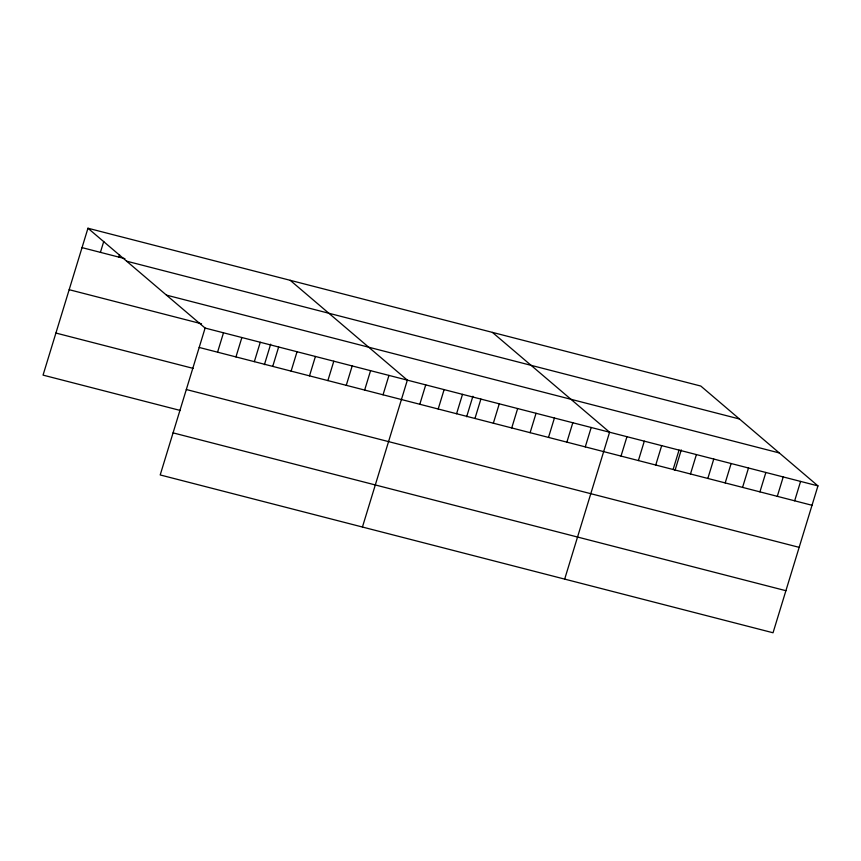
<?xml version="1.0" encoding="UTF-8"?>
<svg xmlns="http://www.w3.org/2000/svg" width="861" height="861" viewBox="0 0 861 861"><rect width="100%" height="100%" fill="white"/><g stroke="black" fill="none" stroke-linecap="round" stroke-linejoin="round"><path stroke-width="1.29" d="M87.962 228.23L205.112 328.063L160.2 474.949L773.038 632.77L817.95 485.884L700.8 386.051L87.962 228.23L43.05 375.116L180.326 410.471M100.414 252.348L103.751 241.446M118.796 257.084L119.539 254.662M217.564 352.181L223.494 332.798M235.957 356.917L241.876 337.534M254.339 361.652L260.27 342.269M264.413 364.655L270.666 344.185M272.722 366.388L278.652 347.005M291.104 371.123L297.034 351.729M309.497 375.859L315.417 356.465M327.88 380.594L333.81 361.2M346.262 385.33L352.192 365.936M364.644 390.065L370.574 370.671M383.037 394.801L388.957 375.407M362.438 527.029L407.35 380.142L290.189 280.309M419.802 404.261L425.732 384.878M438.195 408.997L444.115 389.613M456.578 413.732L462.508 394.349M466.651 416.735L472.904 396.264M474.96 418.468L480.89 399.084M493.342 423.203L499.272 403.82M511.735 427.939L517.655 408.555M530.118 432.674L536.048 413.291M548.5 437.41L554.43 418.015M566.882 442.145L572.813 422.751M585.276 446.881L591.195 427.486M564.676 579.109L609.588 432.222L492.427 332.4M621.018 456.082L626.948 436.699M638.388 460.56L644.308 441.166M655.748 465.026L661.678 445.643M673.108 469.503L679.038 450.109M675.013 470.397L681.266 449.926M690.479 473.97L696.398 454.586M707.839 478.447L713.769 459.053M725.199 482.913L731.129 463.53M742.569 487.391L748.5 467.997M759.929 491.857L765.86 472.474M777.3 496.334L783.219 476.94M794.66 500.801L800.59 481.417M82.032 247.624L124.931 258.666M126.621 261.174L739.459 418.995M166.453 295.119L779.291 452.94M69.171 289.694L201.539 323.779M205.112 328.063L817.95 485.884M199.182 347.446L812.02 505.278M55.911 333.046L193.187 368.39M186.32 389.527L799.159 547.348M173.061 432.868L785.91 590.7"/></g></svg>
